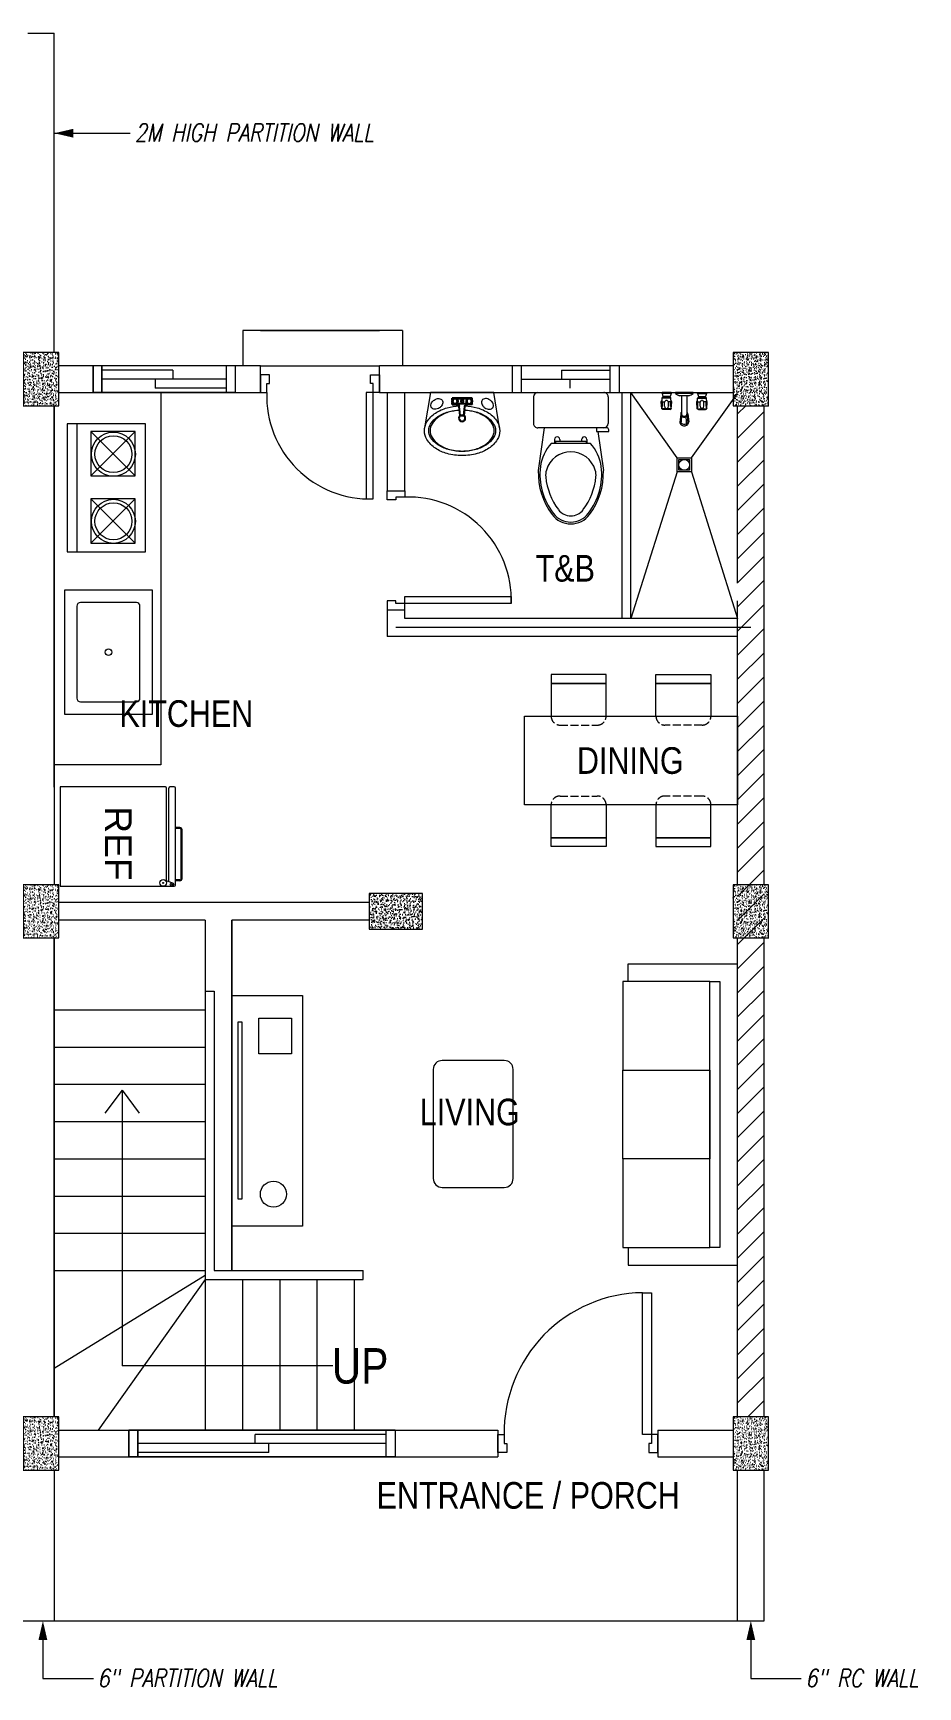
# Model space of a CAD drawing. Header units: millimetres. Extents: x 568137 to 731329, y -326076 to -191870.
# Drawn here: x 651020 to 656006, y -313339 to -304016 of the extents above; entities that cross this region are included whole.
import ezdxf
from ezdxf.enums import TextEntityAlignment as Align

# ---------------------------------------------------------------- set-up
doc = ezdxf.new("R2010")
doc.units = ezdxf.units.MM
doc.header["$LTSCALE"] = 300
doc.header["$MEASUREMENT"] = 0
doc.linetypes.add('HID', pattern=[0.2, 0.15, -0.05])
doc.layers.get('0').update_dxf_attribs({"color": 9})
doc.layers.add('dimensions', color=8, linetype='Continuous', lineweight=15)
doc.layers.add('P-FIXT-MISC', color=84, linetype='Continuous')
doc.styles.add('JO4', font='ARIALN.TTF')
doc.styles.get("Standard").update_dxf_attribs({"font": 'romans.shx'})

# ---------------------------------------------------------------- blocks, each defined once
blk = doc.blocks.new('AM-FC4PA')
at = {"layer": 'P-FIXT-MISC'}
for p, q in [((-22, -70), (-22, 70)), ((-9, 70), (-22, 70)), ((-18, 69), (-22, 70)), ((-11, 69), (-18, 69)), ((-18, 69), (-18, 63)), ((-18, -37), (-18, 37)), ((23, 70), (9, 70)), ((18, 69), (11, 69)), ((18, 69), (23, 70)), ((18, 69), (18, 63)), ((18, -37), (18, 37)), ((23, 70), (23, 39)), ((100, 13), (36, 20)), ((102, 14), (54, 18)), ((100, 13), (102, 14)), ((-18, -69), (-22, -70)), ((-9, -70), (-22, -70)), ((-18, -69), (-18, -63)), ((-11, -69), (-18, -69)), ((23, -70), (9, -70)), ((18, -69), (11, -69)), ((18, -69), (18, -63)), ((18, -69), (23, -70)), ((23, -70), (23, -39)), ((100, -13), (36, -20)), ((102, -14), (54, -18)), ((100, -13), (102, -14))]:
    blk.add_line(p, q, dxfattribs=at)
for centre, radius in [((0, 50), 22), ((0, 50), 17.3), ((0, 0), 9.5), ((0, -50), 22), ((0, -50), 17.3)]:
    blk.add_circle(centre, radius, dxfattribs=at)
for centre, radius, start, end in [((-29, 50), 11.5, 315.8561, 44.1439), ((0, 79), 11.5, 225.8561, 314.1439), ((0, 21), 11.5, 45.8561, 134.1439), ((29, 50), 11.5, 135.8561, 224.1439), ((38, 40), 20, 186.6527, 264.0223), ((43, 39), 20, 180, 254.9387), ((3, 0), 97.8, 352.2121, 7.7879), ((3, 0), 99, 351.872, 8.128), ((-29, -50), 11.5, 315.8561, 44.1439), ((0, -21), 11.5, 225.8561, 314.1439), ((0, -79), 11.5, 45.8561, 134.1439), ((29, -50), 11.5, 135.8561, 224.1439), ((38, -40), 20, 95.9777, 173.3473), ((43, -39), 20, 105.0613, 180)]:
    blk.add_arc(centre, radius, start, end, dxfattribs=at)
blk = doc.blocks.new('GROUND FLR')
at = {"linetype": 'Continuous'}
h = blk.add_hatch(dxfattribs=at)
h.set_pattern_fill('AR-CONC', color=256, scale=5, angle=180, style=0)
h.set_pattern_definition([(230, (597329.312, -179107.517), (-35.8630091, 3.1376067), [3.75, -41.25]), (175, (597329.312, -179107.517), (6.9375667, -37.6096067), [3, -33]), (280.4514445, (597326.324, -179107.256), (-28.9254423, -34.4719995), [3.1870096, -35.0571056]), (226.1842, (597329.312, -179117.517), (-53.3620665, 8.275964), [5.625, -61.875]), (276.635635, (597324.865, -179116.83), (-46.7330973, -48.70593), [4.780517, -52.585688]), (171.184164, (597329.31, -179117.517), (-46.733097, -48.70593), [4.5, -49.5]), (201, (597324.312, -179115.017), (-29.8453526, 20.1309445), [3.75, -41.25]), (146, (597324.312, -179115.017), (-12.1657666, -36.2575023), [3, -33]), (251.451445, (597321.825, -179113.34), (-42.0111188, -16.1265576), [3.1870095, -35.0571056]), (217.5, (597329.312, -179107.517), (-0.60799277, -16.6446927), [0, -32.6, 0, -33.5, 0, -33.125]), (187.5, (597329.312, -179107.517), (-13.15347687, -19.7205856), [0, -19.1, 0, -31.85, 0, -12.625]), (147.5, (597340.462, -179107.517), (-26.6911218, 1.1277436), [0, -12.5, 0, -39, 0, -51.75]), (137.5, (597345.462, -179107.517), (-29.1593085, -5.0052491), [0, -16.25, 0, -25.9, 0, -36.75])])
h.paths.add_polyline_path([(25343.3, 16539.5), (25543.3, 16539.5), (25543.3, 16239.5), (25343.3, 16239.5)])
h = blk.add_hatch(dxfattribs=at)
h.set_pattern_fill('AR-CONC', color=256, scale=5, style=0)
h.set_pattern_definition([(50, (-546442.77, 211886.458), (35.8630091, -3.1376067), [3.75, -41.25]), (355, (-546442.77, 211886.458), (-6.9375667, 37.6096067), [3, -33]), (100.4514445, (-546439.783, 211886.196), (28.9254423, 34.4719995), [3.1870096, -35.0571056]), (46.1842, (-546442.77, 211896.46), (53.3620665, -8.275964), [5.625, -61.875]), (96.635635, (-546438.325, 211895.77), (46.7330973, 48.70593), [4.780517, -52.585688]), (351.184164, (-546442.77, 211896.46), (46.7330973, 48.70593), [4.5, -49.5]), (21, (-546437.77, 211893.958), (29.8453526, -20.1309445), [3.75, -41.25]), (326, (-546437.77, 211893.958), (12.1657666, 36.2575023), [3, -33]), (71.451445, (-546435.284, 211892.28), (42.0111188, 16.1265576), [3.1870095, -35.0571056]), (37.5, (-546442.771, 211886.458), (0.60799277, 16.6446927), [0, -32.6, 0, -33.5, 0, -33.125]), (7.5, (-546442.771, 211886.458), (13.15347687, 19.7205856), [0, -19.1, 0, -31.85, 0, -12.625]), (327.5, (-546453.921, 211886.458), (26.6911218, -1.1277436), [0, -12.5, 0, -39, 0, -51.75]), (317.5, (-546458.921, 211886.458), (29.1593085, 5.0052491), [0, -16.25, 0, -25.9, 0, -36.75])])
h.paths.add_polyline_path([(29543.3, 16239.5), (29343.3, 16239.5), (29343.3, 16539.5), (29543.3, 16539.5)])
h = blk.add_hatch(dxfattribs=at)
h.set_pattern_fill('ANSI31', color=256, scale=769.23, style=0)
h.set_pattern_definition([(45, (-576443.03, 211947.21), (-67.990969, 67.990969), [])])
h.paths.add_polyline_path([(29518.3, 16239.5), (29368.3, 16239.5), (29368.3, 10539.5), (29518.3, 10539.5)])
h = blk.add_hatch(dxfattribs=at)
h.set_pattern_fill('AR-CONC', color=256, scale=5, angle=180, style=0)
h.set_pattern_definition([(230, (597329.312, -182107.517), (-35.8630091, 3.1376067), [3.75, -41.25]), (175, (597329.312, -182107.517), (6.9375667, -37.6096067), [3, -33]), (280.4514445, (597326.324, -182107.256), (-28.9254423, -34.4719995), [3.1870096, -35.0571056]), (226.1842, (597329.312, -182117.517), (-53.3620665, 8.275964), [5.625, -61.875]), (276.635635, (597324.865, -182116.83), (-46.7330973, -48.70593), [4.780517, -52.585688]), (171.184164, (597329.31, -182117.517), (-46.733097, -48.70593), [4.5, -49.5]), (201, (597324.312, -182115.017), (-29.8453526, 20.1309445), [3.75, -41.25]), (146, (597324.312, -182115.017), (-12.1657666, -36.2575023), [3, -33]), (251.451445, (597321.825, -182113.34), (-42.0111188, -16.1265576), [3.1870095, -35.0571056]), (217.5, (597329.312, -182107.517), (-0.60799277, -16.6446927), [0, -32.6, 0, -33.5, 0, -33.125]), (187.5, (597329.312, -182107.517), (-13.15347687, -19.7205856), [0, -19.1, 0, -31.85, 0, -12.625]), (147.5, (597340.462, -182107.517), (-26.6911218, 1.1277436), [0, -12.5, 0, -39, 0, -51.75]), (137.5, (597345.462, -182107.517), (-29.1593085, -5.0052491), [0, -16.25, 0, -25.9, 0, -36.75])])
h.paths.add_polyline_path([(25343.3, 13539.5), (25543.3, 13539.5), (25543.3, 13239.5), (25343.3, 13239.5)])
h = blk.add_hatch(dxfattribs=at)
h.set_pattern_fill('AR-CONC', color=256, scale=5, style=0)
h.set_pattern_definition([(50, (-546442.77, 208886.458), (35.8630091, -3.1376067), [3.75, -41.25]), (355, (-546442.77, 208886.458), (-6.9375667, 37.6096067), [3, -33]), (100.4514445, (-546439.783, 208886.196), (28.9254423, 34.4719995), [3.1870096, -35.0571056]), (46.1842, (-546442.77, 208896.46), (53.3620665, -8.275964), [5.625, -61.875]), (96.635635, (-546438.325, 208895.77), (46.7330973, 48.70593), [4.780517, -52.585688]), (351.184164, (-546442.77, 208896.46), (46.7330973, 48.70593), [4.5, -49.5]), (21, (-546437.77, 208893.958), (29.8453526, -20.1309445), [3.75, -41.25]), (326, (-546437.77, 208893.958), (12.1657666, 36.2575023), [3, -33]), (71.451445, (-546435.284, 208892.28), (42.0111188, 16.1265576), [3.1870095, -35.0571056]), (37.5, (-546442.771, 208886.458), (0.60799277, 16.6446927), [0, -32.6, 0, -33.5, 0, -33.125]), (7.5, (-546442.771, 208886.458), (13.15347687, 19.7205856), [0, -19.1, 0, -31.85, 0, -12.625]), (327.5, (-546453.921, 208886.458), (26.6911218, -1.1277436), [0, -12.5, 0, -39, 0, -51.75]), (317.5, (-546458.921, 208886.458), (29.1593085, 5.0052491), [0, -16.25, 0, -25.9, 0, -36.75])])
h.paths.add_polyline_path([(29543.3, 13239.5), (29343.3, 13239.5), (29343.3, 13539.5), (29543.3, 13539.5)])
h = blk.add_hatch(dxfattribs=at)
h.set_pattern_fill('AR-CONC', color=256, scale=5, angle=90, style=0)
h.set_pattern_definition([(140, (-172053.717, -554496.571), (3.1376067, 35.8630091), [3.75, -41.25]), (85, (-172053.717, -554496.57), (-37.6096067, -6.9375667), [3, -33]), (190.4514445, (-172053.456, -554493.583), (-34.4719995, 28.9254423), [3.1870096, -35.0571056]), (136.1842, (-172063.717, -554496.57), (8.275964, 53.3620665), [5.625, -61.875]), (186.635635, (-172063.027, -554492.125), (-48.70593, 46.7330973), [4.780517, -52.585688]), (81.184164, (-172063.717, -554496.57), (-48.70593, 46.733097), [4.5, -49.5]), (111, (-172061.217, -554491.571), (20.1309445, 29.8453526), [3.75, -41.25]), (56, (-172061.217, -554491.57), (-36.2575023, 12.1657666), [3, -33]), (161.451445, (-172059.54, -554489.084), (-16.1265576, 42.0111188), [3.1870095, -35.0571056]), (127.5, (-172053.717, -554496.571), (-16.6446927, 0.60799277), [0, -32.6, 0, -33.5, 0, -33.125]), (97.5, (-172053.717, -554496.571), (-19.7205856, 13.15347687), [0, -19.1, 0, -31.85, 0, -12.625]), (57.5, (-172053.717, -554507.721), (1.1277436, 26.6911218), [0, -12.5, 0, -39, 0, -51.75]), (47.5, (-172053.717, -554512.721), (-5.0052491, 29.1593085), [0, -16.25, 0, -25.9, 0, -36.75])])
h.paths.add_polyline_path([(27293.3, 13289.5), (27293.3, 13489.5), (27593.3, 13489.5), (27593.3, 13289.5)])
h = blk.add_hatch(dxfattribs=at)
h.set_pattern_fill('AR-CONC', color=256, scale=5, angle=180, style=0)
h.set_pattern_definition([(230, (597329.312, -185107.517), (-35.8630091, 3.1376067), [3.75, -41.25]), (175, (597329.312, -185107.517), (6.9375667, -37.6096067), [3, -33]), (280.4514445, (597326.324, -185107.256), (-28.9254423, -34.4719995), [3.1870096, -35.0571056]), (226.1842, (597329.312, -185117.517), (-53.3620665, 8.275964), [5.625, -61.875]), (276.635635, (597324.865, -185116.83), (-46.7330973, -48.70593), [4.780517, -52.585688]), (171.184164, (597329.31, -185117.517), (-46.733097, -48.70593), [4.5, -49.5]), (201, (597324.312, -185115.017), (-29.8453526, 20.1309445), [3.75, -41.25]), (146, (597324.312, -185115.017), (-12.1657666, -36.2575023), [3, -33]), (251.451445, (597321.825, -185113.34), (-42.0111188, -16.1265576), [3.1870095, -35.0571056]), (217.5, (597329.312, -185107.517), (-0.60799277, -16.6446927), [0, -32.6, 0, -33.5, 0, -33.125]), (187.5, (597329.312, -185107.517), (-13.15347687, -19.7205856), [0, -19.1, 0, -31.85, 0, -12.625]), (147.5, (597340.462, -185107.517), (-26.6911218, 1.1277436), [0, -12.5, 0, -39, 0, -51.75]), (137.5, (597345.462, -185107.517), (-29.1593085, -5.0052491), [0, -16.25, 0, -25.9, 0, -36.75])])
h.paths.add_polyline_path([(25343.3, 10539.5), (25543.3, 10539.5), (25543.3, 10239.5), (25343.3, 10239.5)])
h = blk.add_hatch(dxfattribs=at)
h.set_pattern_fill('AR-CONC', color=256, scale=5, style=0)
h.set_pattern_definition([(50, (-546442.77, 205886.458), (35.8630091, -3.1376067), [3.75, -41.25]), (355, (-546442.77, 205886.458), (-6.9375667, 37.6096067), [3, -33]), (100.4514445, (-546439.783, 205886.196), (28.9254423, 34.4719995), [3.1870096, -35.0571056]), (46.1842, (-546442.77, 205896.46), (53.3620665, -8.275964), [5.625, -61.875]), (96.635635, (-546438.325, 205895.77), (46.7330973, 48.70593), [4.780517, -52.585688]), (351.184164, (-546442.77, 205896.46), (46.7330973, 48.70593), [4.5, -49.5]), (21, (-546437.77, 205893.958), (29.8453526, -20.1309445), [3.75, -41.25]), (326, (-546437.77, 205893.958), (12.1657666, 36.2575023), [3, -33]), (71.451445, (-546435.284, 205892.28), (42.0111188, 16.1265576), [3.1870095, -35.0571056]), (37.5, (-546442.771, 205886.458), (0.60799277, 16.6446927), [0, -32.6, 0, -33.5, 0, -33.125]), (7.5, (-546442.771, 205886.458), (13.15347687, 19.7205856), [0, -19.1, 0, -31.85, 0, -12.625]), (327.5, (-546453.921, 205886.458), (26.6911218, -1.1277436), [0, -12.5, 0, -39, 0, -51.75]), (317.5, (-546458.921, 205886.458), (29.1593085, 5.0052491), [0, -16.25, 0, -25.9, 0, -36.75])])
h.paths.add_polyline_path([(29543.3, 10239.5), (29343.3, 10239.5), (29343.3, 10539.5), (29543.3, 10539.5)])
for p, q in [((25368.3, 18340.3), (25518.3, 18340.3)), ((25518.3, 16539.5), (25518.3, 18340.3)), ((25518.3, 17775.8), (25945.2, 17775.8)), ((27480.4, 16664.5), (26580.4, 16664.5)), ((26580.4, 16664.5), (26580.4, 16464.5)), ((26680.4, 16664.5), (27350.4, 16664.5)), ((27480.4, 16664.5), (27480.4, 16464.5)), ((26680.4, 16464.5), (25543.3, 16464.5)), ((26537, 16464.5), (25736.7, 16464.5)), ((25736.7, 16464.5), (25736.7, 16314.5)), ((25736.7, 16314.5), (25736.7, 16464.5)), ((25786.7, 16464.5), (25786.7, 16314.5)), ((25786.7, 16314.5), (25786.7, 16464.5)), ((26186.7, 16439.5), (26186.7, 16389.5)), ((26487, 16464.5), (26487, 16314.5)), ((26537, 16464.5), (26537, 16314.5)), ((26680.4, 16314.5), (26680.4, 16464.5)), ((26680.4, 16464.5), (27350.4, 16464.5)), ((29343.3, 16464.5), (27350.4, 16464.5)), ((27350.4, 16314.5), (27350.4, 16464.5)), ((28099.8, 16313.6), (28099.7, 16463.6)), ((28150.8, 16314.3), (28150.8, 16464.3)), ((28375.8, 16439.5), (28650.8, 16439.6)), ((28375.8, 16439.5), (28375.8, 16389.5)), ((28650.8, 16314.6), (28650.8, 16464.6)), ((28700.8, 16464.5), (28700.8, 16314.5)), ((26087, 16389.5), (26087, 16339.5)), ((28150.8, 16389.3), (28650.8, 16389.6)), ((28426.1, 16339.5), (28426.1, 16389.5)), ((25518.3, 14089.5), (25518.3, 16239.5)), ((25543.3, 16314.5), (26715.4, 16314.5)), ((26537, 16314.5), (25736.7, 16314.5)), ((26118.3, 16314.5), (26118.3, 14214.5)), ((27350.4, 16314.5), (29343.3, 16314.5)), ((27393.3, 16313.5), (27393.3, 15759.5)), ((27493.3, 15759.5), (27493.3, 16314.5)), ((27872.3, 16282.9), (27760.3, 16282.9)), ((27760.3, 16272.2), (27760.3, 16282.9)), ((27761.1, 16279.3), (27760.3, 16282.9)), ((27760.3, 16246.9), (27760.3, 16257.5)), ((27761.1, 16250.5), (27760.3, 16246.9)), ((27760.3, 16246.9), (27785, 16246.9)), ((27761.1, 16273.7), (27761.1, 16279.3)), ((27761.1, 16279.3), (27766.2, 16279.3)), ((27761.1, 16250.5), (27761.1, 16256)), ((27761.1, 16250.5), (27766.2, 16250.5)), ((27846.2, 16279.3), (27786.5, 16279.3)), ((27846.2, 16279.3), (27786.5, 16279.3)), ((27846.2, 16250.5), (27786.5, 16250.5)), ((27846.2, 16250.5), (27786.5, 16250.5)), ((27805.7, 16184.8), (27800.4, 16236.1)), ((27805.7, 16184.8), (27800.4, 16236.1)), ((27826.9, 16184.8), (27832.3, 16236.1)), ((27826.9, 16184.8), (27832.3, 16236.1)), ((27872.3, 16246.9), (27847.7, 16246.9)), ((27872.3, 16246.9), (27847.7, 16246.9)), ((27871.5, 16279.3), (27866.5, 16279.3)), ((27871.5, 16279.3), (27866.5, 16279.3)), ((27871.5, 16250.5), (27866.5, 16250.5)), ((27871.5, 16250.5), (27866.5, 16250.5)), ((27871.5, 16279.3), (27872.3, 16282.9)), ((27871.5, 16279.3), (27872.3, 16282.9)), ((27871.5, 16273.7), (27871.5, 16279.3)), ((27871.5, 16273.7), (27871.5, 16279.3)), ((27871.5, 16250.5), (27871.5, 16256)), ((27871.5, 16250.5), (27871.5, 16256)), ((27871.5, 16250.5), (27872.3, 16246.9)), ((27871.5, 16250.5), (27872.3, 16246.9)), ((27872.3, 16272.2), (27872.3, 16282.9)), ((27872.3, 16272.2), (27872.3, 16282.9)), ((27872.3, 16246.9), (27872.3, 16257.5)), ((27872.3, 16246.9), (27872.3, 16257.5)), ((28218.4, 16289.4), (28218.5, 16139.3)), ((28639, 16289.6), (28639.1, 16139.5)), ((28717.9, 15039.5), (28717.9, 16314.5)), ((29028.1, 15946.3), (28767.9, 16314.5)), ((28767.9, 15039.5), (28767.9, 16314.5)), ((28938.4, 16260.8), (28942.3, 16268.1)), ((28941, 16221.7), (28938.4, 16260.8)), ((28942.8, 16307.9), (28942.8, 16314.5)), ((28993.4, 16314.5), (28942.8, 16314.5)), ((28942.8, 16307.9), (28947.8, 16292)), ((28993.4, 16307.9), (28942.8, 16307.9)), ((28943.1, 16281.7), (28944.4, 16285.8)), ((28943.1, 16271.3), (28943.1, 16281.7)), ((28993, 16281.7), (28943.1, 16281.7)), ((28991.7, 16285.8), (28944.4, 16285.8)), ((28944.5, 16260.8), (28957.6, 16260.8)), ((28944.8, 16237.4), (28944.8, 16259)), ((28988.3, 16292), (28947.8, 16292)), ((28950.6, 16292), (28951.2, 16285.8)), ((28957.3, 16237.2), (28957.3, 16258.8)), ((28991.6, 16260.8), (28978.6, 16260.8)), ((28978.9, 16237.2), (28978.9, 16258.8)), ((28985.5, 16292), (28984.9, 16285.8)), ((28993.4, 16307.9), (28988.3, 16292)), ((28991.4, 16237.4), (28991.4, 16259)), ((28993, 16281.7), (28991.7, 16285.8)), ((28993, 16271.3), (28993, 16281.7)), ((28993.4, 16307.9), (28993.4, 16314.5)), ((28997.8, 16260.8), (28993.8, 16268.1)), ((28995.1, 16221.7), (28997.8, 16260.8)), ((29018.5, 16314.5), (29018.5, 16309.5)), ((29117.7, 16314.5), (29018.5, 16314.5)), ((29117.7, 16309.5), (29018.5, 16309.5)), ((29041.7, 16296.4), (29094.4, 16296.4)), ((29093.1, 16296.3), (29043.1, 16296.3)), ((29053.1, 16296.4), (29053.1, 16192.5)), ((29083.1, 16296.4), (29083.1, 16192.5)), ((29108.1, 15946.3), (29368.3, 16309.2)), ((29117.7, 16309.5), (29117.7, 16314.5)), ((29138.4, 16260.8), (29142.3, 16268.1)), ((29141, 16221.7), (29138.4, 16260.8)), ((29142.8, 16307.9), (29142.8, 16314.5)), ((29142.8, 16314.5), (29193.4, 16314.5)), ((29142.8, 16307.9), (29147.8, 16292)), ((29142.8, 16307.9), (29193.4, 16307.9)), ((29143.1, 16281.7), (29144.4, 16285.8)), ((29143.1, 16271.3), (29143.1, 16281.7)), ((29143.1, 16281.7), (29193, 16281.7)), ((29144.4, 16285.8), (29191.7, 16285.8)), ((29144.5, 16260.8), (29157.6, 16260.8)), ((29144.8, 16237.4), (29144.8, 16259)), ((29147.8, 16292), (29188.3, 16292)), ((29150.6, 16292), (29151.2, 16285.8)), ((29157.3, 16237.2), (29157.3, 16258.8)), ((29191.6, 16260.8), (29178.6, 16260.8)), ((29178.9, 16237.2), (29178.9, 16258.8)), ((29185.5, 16292), (29184.9, 16285.8)), ((29193.4, 16307.9), (29188.3, 16292)), ((29191.4, 16237.4), (29191.4, 16259)), ((29193, 16281.7), (29191.7, 16285.8)), ((29193, 16271.3), (29193, 16281.7)), ((29193.4, 16307.9), (29193.4, 16314.5)), ((29197.8, 16260.8), (29193.8, 16268.1)), ((29195.1, 16221.7), (29197.8, 16260.8)), ((29368.3, 15239.5), (29368.3, 16239.5)), ((29518.3, 13539.5), (29518.3, 16239.5)), ((25645.7, 16136.7), (25645.7, 15416.7)), ((27805.1, 16183.7), (27801.9, 16221.7)), ((27805.1, 16183.7), (27801.9, 16221.7)), ((27805.7, 16184.8), (27805.1, 16183.7)), ((27805.7, 16184.8), (27805.1, 16183.7)), ((27826.9, 16184.8), (27827.5, 16183.7)), ((27826.9, 16184.8), (27827.5, 16183.7)), ((27827.5, 16183.7), (27830.8, 16221.7)), ((27827.5, 16183.7), (27830.8, 16221.7)), ((28947.4, 16218.3), (28941, 16221.7)), ((28995.1, 16221.7), (28941, 16221.7)), ((28988.7, 16218.3), (28947.4, 16218.3)), ((28988.7, 16218.3), (28995.1, 16221.7)), ((29048.1, 16192.5), (29043, 16146)), ((29049.9, 16132.9), (29055.3, 16179.3)), ((29081.8, 16129.6), (29078.1, 16177.7)), ((29090.9, 16139.1), (29085.6, 16184.2)), ((29088.1, 16192.5), (29093.1, 16148.1)), ((29147.4, 16218.3), (29141, 16221.7)), ((29141, 16221.7), (29195.1, 16221.7)), ((29147.4, 16218.3), (29188.7, 16218.3)), ((29188.7, 16218.3), (29195.1, 16221.7)), ((25973.6, 16094.2), (25723.6, 15844.2)), ((25723.6, 16094.2), (25973.6, 15844.2)), ((28614, 16114.5), (28243.4, 16114.5)), ((28278.7, 16114.5), (28245.6, 15873.8)), ((28337.7, 16049.1), (28337.7, 16027.1)), ((28516.1, 16037.2), (28341.6, 16037.1)), ((28341.6, 16037.1), (28341.6, 16027.1)), ((28367.7, 16049.1), (28367.7, 16037.1)), ((28489.9, 16049.2), (28489.9, 16037.2)), ((28516.1, 16037.2), (28516.1, 16027.2)), ((28520, 16049.2), (28520, 16027.2)), ((28632.9, 16114.5), (28573.3, 16114.5)), ((28573.3, 16114.5), (28573.3, 16094.4)), ((28573.3, 16094.4), (28642.9, 16094.5)), ((28581.7, 16094.4), (28612.2, 15874)), ((28642.9, 16094.5), (28642.9, 16104.5)), ((28539, 16027.2), (28318.7, 16027.1)), ((29028.1, 15946.3), (29108.1, 15946.3)), ((29028.1, 15866.3), (29028.1, 15946.3)), ((29108.1, 15946.3), (29108.1, 15866.3)), ((29028.1, 15866.3), (28767.9, 15039.5)), ((29108.1, 15866.3), (29028.1, 15866.3)), ((29037.7, 15936.7), (29098.5, 15936.7)), ((29037.7, 15875.9), (29037.7, 15936.7)), ((29098.5, 15875.9), (29037.7, 15875.9)), ((29098.5, 15936.7), (29098.5, 15875.9)), ((29108.1, 15866.3), (29368.3, 15039.5)), ((25723.6, 15715.5), (25973.6, 15465.5)), ((25973.6, 15715.5), (25723.6, 15465.5)), ((27393.3, 15139.5), (27393.3, 14939.5)), ((27493.3, 15039.5), (27493.3, 15164.5)), ((29368.3, 13539.5), (29368.3, 15139.5)), ((29368.3, 15039.5), (27493.3, 15039.5)), ((29368.3, 14939.5), (27393.3, 14939.5)), ((29443.3, 14989.5), (27443.3, 14989.5)), ((28627.9, 14674.4), (28317.9, 14674.4)), ((28317.9, 14674.4), (28317.9, 14489.4)), ((28627.9, 14489.4), (28627.9, 14674.4)), ((28908.6, 14674.4), (29218.6, 14674.4)), ((28908.6, 14489.4), (28908.6, 14674.4)), ((29218.6, 14674.4), (29218.6, 14489.4)), ((26118.3, 14214.5), (25518.3, 14214.5)), ((25550.5, 14090), (25550.5, 13531)), ((26144.5, 14090.5), (25551, 14090.5)), ((26150.5, 13562.7), (26150.5, 14084.5)), ((26163, 13558.1), (26163, 14084.5)), ((26194.5, 14090.5), (26169, 14090.5)), ((26200.5, 13536.5), (26200.5, 14084.5)), ((28317.9, 13804.5), (28317.9, 13989.5)), ((28627.9, 13989.5), (28627.9, 13804.5)), ((28908.6, 13989.5), (28908.6, 13804.5)), ((29218.6, 13804.5), (29218.6, 13989.5)), ((26226.5, 13861.5), (26200.5, 13861.5)), ((26226.5, 13855.5), (26200.5, 13855.5)), ((26232.5, 13573.5), (26232.5, 13849.5)), ((26238.5, 13573.5), (26238.5, 13849.5)), ((28627.9, 13804.5), (28317.9, 13804.5)), ((28908.6, 13804.5), (29218.6, 13804.5)), ((25551, 13530.5), (26131.5, 13530.5)), ((26131.5, 13530.5), (26181.8, 13530.5)), ((26138.1, 13567.3), (26185.1, 13550)), ((26169, 13530.5), (26194.5, 13530.5)), ((26226.5, 13567.5), (26200.5, 13567.5)), ((26226.5, 13561.5), (26200.5, 13561.5)), ((27293.3, 13439.5), (25543.3, 13439.5)), ((26368.3, 13339.5), (25543.3, 13339.5)), ((26368.3, 13339.5), (26368.3, 11364.5)), ((26518.3, 11364.5), (26518.3, 13339.5)), ((26518.3, 13339.5), (26518.3, 11364.5)), ((27293.3, 13339.5), (26518.3, 13339.5)), ((25518.3, 10539.5), (25518.3, 13239.5)), ((29368.3, 10539.5), (29368.3, 13239.5)), ((29518.3, 10539.5), (29518.3, 13239.5)), ((28752.4, 13094.1), (29368.3, 13094.1)), ((28752.4, 12994.1), (28752.4, 13094.1)), ((26368.3, 12939.5), (26368.3, 11364.5)), ((26368.3, 12939.5), (26418.3, 12939.5)), ((26418.3, 12939.5), (26418.3, 11364.5)), ((25518.3, 12834.5), (26368.3, 12834.5)), ((25518.3, 12624.5), (26368.3, 12624.5)), ((25518.3, 12414.5), (26368.3, 12414.5)), ((25899.9, 12382), (25802.6, 12251.7)), ((25899.9, 12382), (25899.9, 10827)), ((25899.9, 12382), (25997.2, 12251.7)), ((25518.3, 12204.5), (26368.3, 12204.5)), ((25518.3, 11994.5), (26368.3, 11994.5)), ((25518.3, 11784.5), (26368.3, 11784.5)), ((25518.3, 11574.5), (26368.3, 11574.5)), ((28752.4, 11494), (28752.4, 11394)), ((28752.4, 11394), (29368.3, 11394)), ((25518.3, 11364.5), (26368.3, 11364.5)), ((26368.3, 11336.6), (25518.3, 10812.4)), ((26368.3, 11314.5), (25765.9, 10464.5)), ((26368.3, 11314.5), (25765.9, 10464.5)), ((26368.3, 11364.5), (26368.3, 10464.5)), ((26368.3, 11314.5), (27258.3, 11314.5)), ((26418.3, 11364.5), (27258.3, 11364.5)), ((26578.3, 11314.5), (26578.3, 10464.5)), ((26788.3, 11314.5), (26788.3, 10464.5)), ((26998.3, 11314.5), (26998.3, 10464.5)), ((27208.3, 11314.5), (27208.3, 10464.5)), ((27258.3, 11314.5), (27258.3, 11364.5)), ((27088.3, 10827), (25899.9, 10827)), ((25543.3, 10464.5), (28018.3, 10464.5)), ((27438.4, 10464.5), (25938.4, 10464.5)), ((25938.4, 10314.5), (25938.4, 10464.5)), ((25938.4, 10464.5), (25938.4, 10314.5)), ((25988.4, 10314.5), (25988.4, 10464.5)), ((25988.4, 10464.5), (25988.4, 10314.5)), ((27388.4, 10314.5), (27388.4, 10464.5)), ((27438.4, 10464.5), (27438.4, 10314.5)), ((28018.3, 10464.5), (28018.3, 10314.5)), ((28918.3, 10464.5), (29343.3, 10464.5)), ((28918.3, 10464.5), (28918.3, 10314.5)), ((28918.3, 10464.5), (28918.3, 10314.5)), ((26650.3, 10389.5), (26650.3, 10439.5)), ((26726.5, 10339.5), (26726.5, 10389.5)), ((25543.3, 10314.5), (28018.3, 10314.5)), ((27438.4, 10314.5), (25938.4, 10314.5)), ((28918.3, 10314.5), (29343.3, 10314.5)), ((25518.3, 10239.5), (25518.3, 9389.5)), ((25518.3, 10239.5), (25518.3, 9389.5)), ((29368.3, 9389.5), (29368.3, 10239.5)), ((29518.3, 9389.5), (29518.3, 10239.5)), ((21443.3, 9389.5), (29368.3, 9389.5)), ((29368.3, 9389.5), (29518.3, 9389.5)), ((25454, 9282.4), (25454, 9064.4)), ((29443.3, 9282.4), (29443.3, 9064.4)), ((25454, 9064.4), (25738.4, 9064.4)), ((29443.3, 9064.4), (29727.6, 9064.4))]:
    blk.add_line(p, q, dxfattribs=at)
for p, q in [((26186.7, 16439.5), (25786.7, 16439.5)), ((26186.7, 16389.5), (25786.7, 16389.5)), ((26487, 16389.5), (26087, 16389.5)), ((26487, 16339.5), (26087, 16339.5)), ((26726.5, 10389.5), (25988.4, 10389.5)), ((27388.4, 10439.5), (26650.3, 10439.5)), ((27388.4, 10389.5), (26650.3, 10389.5)), ((26726.5, 10339.5), (25988.4, 10339.5))]:
    blk.add_line(p, q)
at = {"linetype": 'HID'}
for p, q in [((28367.9, 14439.4), (28577.9, 14439.4)), ((29168.6, 14439.4), (28958.6, 14439.4)), ((28367.9, 14039.5), (28577.9, 14039.5)), ((29168.6, 14039.5), (28958.6, 14039.5))]:
    blk.add_line(p, q, dxfattribs=at)
at = {"linetype": 'Continuous'}
for points in [[(25543.3, 16539.5), (25343.3, 16539.5), (25343.3, 16239.5), (25543.3, 16239.5)], [(29343.3, 16239.5), (29543.3, 16239.5), (29543.3, 16539.5), (29343.3, 16539.5)], [(26715.4, 16314.5), (26715.4, 16364.5), (26730.4, 16364.5), (26730.4, 16414.5), (26680.4, 16414.5), (26680.4, 16314.5)], [(26715.4, 16314.5), (26715.4, 16364.5), (26730.4, 16364.5), (26730.4, 16414.5), (26680.4, 16414.5), (26680.4, 16314.5)], [(27315.4, 16314.5), (27315.4, 16364.5), (27300.4, 16364.5), (27300.4, 16414.5), (27350.4, 16414.5), (27350.4, 16314.5)], [(27315.4, 16314.5), (27315.4, 16364.5), (27300.4, 16364.5), (27300.4, 16414.5), (27350.4, 16414.5), (27350.4, 16314.5)], [(27315.4, 16314.5), (27275.4, 16314.5), (27275.4, 15714.5), (27315.4, 15714.5)], [(27315.4, 16314.5), (27275.4, 16314.5), (27275.4, 15714.5), (27315.4, 15714.5)], [(25590.6, 15416.7), (26032.7, 15416.7), (26032.7, 16136.7), (25590.6, 16136.7)], [(25723.6, 15844.2), (25973.6, 15844.2), (25973.6, 16094.2), (25723.6, 16094.2)], [(27493.3, 15724.5), (27443.3, 15724.5), (27443.3, 15709.5), (27393.3, 15709.5), (27393.3, 15759.5), (27493.3, 15759.5)], [(27493.3, 15724.5), (27443.3, 15724.5), (27443.3, 15709.5), (27393.3, 15709.5), (27393.3, 15759.5), (27493.3, 15759.5)], [(25723.6, 15465.5), (25973.6, 15465.5), (25973.6, 15715.5), (25723.6, 15715.5)], [(26071.1, 14500.9), (26071.1, 15200.5), (25575.9, 15200.5), (25575.9, 14500.9)], [(27493.3, 15124.5), (27443.3, 15124.5), (27443.3, 15139.5), (27393.3, 15139.5), (27393.3, 15089.5), (27493.3, 15089.5)], [(27493.3, 15124.5), (27443.3, 15124.5), (27443.3, 15139.5), (27393.3, 15139.5), (27393.3, 15089.5), (27493.3, 15089.5)], [(27493.3, 15124.5), (27493.3, 15164.5), (28093.3, 15164.5), (28093.3, 15124.5)], [(27493.3, 15124.5), (27493.3, 15164.5), (28093.3, 15164.5), (28093.3, 15124.5)], [(28627.9, 14724.4), (28317.9, 14724.4), (28317.9, 14674.4), (28627.9, 14674.4)], [(28908.6, 14724.4), (29218.6, 14724.4), (29218.6, 14674.4), (28908.6, 14674.4)], [(28627.9, 13754.5), (28317.9, 13754.5), (28317.9, 13804.5), (28627.9, 13804.5)], [(28908.6, 13754.5), (29218.6, 13754.5), (29218.6, 13804.5), (28908.6, 13804.5)], [(25543.3, 13539.5), (25343.3, 13539.5), (25343.3, 13239.5), (25543.3, 13239.5)], [(29343.3, 13239.5), (29543.3, 13239.5), (29543.3, 13539.5), (29343.3, 13539.5)], [(27293.3, 13489.5), (27293.3, 13289.5), (27593.3, 13289.5), (27593.3, 13489.5)], [(29212.7, 12994.1), (28721.8, 12994.1), (28721.8, 12494.1), (29212.7, 12494.1)], [(29212.7, 12994.1), (29268.3, 12994.1), (29268.3, 11494), (29212.7, 11494)], [(26916.9, 11614.6), (26518.3, 11614.6), (26518.3, 12914.4), (26916.9, 12914.4)], [(26855.4, 12586.6), (26671.6, 12586.6), (26671.6, 12786.3), (26855.4, 12786.3)], [(26575.1, 11767.1), (26554.3, 11767.1), (26554.3, 12767.1), (26575.1, 12767.1)], [(29212.7, 11994.1), (28721.8, 11994.1), (28721.8, 12494.1), (29212.7, 12494.1)], [(29212.7, 11994.1), (28721.8, 11994.1), (28721.8, 11494), (29212.7, 11494)], [(28883.3, 11239.5), (28883.3, 10439.5), (28833.3, 10439.5), (28833.3, 11239.5)], [(25543.3, 10539.5), (25343.3, 10539.5), (25343.3, 10239.5), (25543.3, 10239.5)], [(29343.3, 10239.5), (29543.3, 10239.5), (29543.3, 10539.5), (29343.3, 10539.5)], [(28053.3, 10439.5), (28053.3, 10389.5), (28068.3, 10389.5), (28068.3, 10339.5), (28018.3, 10339.5), (28018.3, 10439.5)], [(28053.3, 10439.5), (28053.3, 10389.5), (28068.3, 10389.5), (28068.3, 10339.5), (28018.3, 10339.5), (28018.3, 10439.5)], [(28883.3, 10439.5), (28883.3, 10389.5), (28868.3, 10389.5), (28868.3, 10339.5), (28918.3, 10339.5), (28918.3, 10439.5)], [(28883.3, 10439.5), (28883.3, 10389.5), (28868.3, 10389.5), (28868.3, 10339.5), (28918.3, 10339.5), (28918.3, 10439.5)]]:
    blk.add_lwpolyline(points, close=True, dxfattribs=at)
for points in [[(25518.3, 16239.5), (25518.3, 13539.5)], [(25518.3, 16239.5), (25518.3, 13539.5)], [(28027.5, 16114.4), (27994.3, 16314.5), (27638.3, 16314.5), (27605.2, 16114.4)], [(29368.3, 13989.5), (28168.2, 13989.5), (28168.2, 14489.4), (29368.3, 14489.4), (29368.3, 13989.5)], [(25518.3, 13239.5), (25518.3, 10539.5)], [(25518.3, 13239.5), (25518.3, 10539.5)]]:
    blk.add_lwpolyline(points, dxfattribs=at)
for points in [[(27833.8, 16238.8, -0.053262), (27900.9, 16227.9, -0.079373), (27966.5, 16198.1, -0.107143), (28014.3, 16149.2, -0.140864), (28028.7, 16098.9, -0.140864), (28014.3, 16048.5, -0.107143), (27966.5, 15999.6, -0.079373), (27900.9, 15969.8, -0.066913), (27816.3, 15958.5, -0.066913), (27731.8, 15969.8, -0.079373), (27666.2, 15999.6, -0.107143), (27618.4, 16048.5, -0.140864), (27603.9, 16098.9, -0.140864), (27618.4, 16149.2, -0.107143), (27666.2, 16198.1, -0.079373), (27731.8, 16227.9, -0.053262), (27798.9, 16238.8, -0.066913)], [(27830.2, 16214.9, -0.055146), (27894.6, 16204.8, -0.079373), (27953.3, 16178.1, -0.107143), (27993.9, 16136.5, -0.140864), (28004.7, 16098.9, -0.140864), (27993.9, 16061.2, -0.107143), (27953.3, 16019.6, -0.079373), (27894.6, 15993, -0.066913), (27816.3, 15982.5, -0.066913), (27738.1, 15993, -0.079373), (27679.4, 16019.6, -0.107143), (27638.8, 16061.2, -0.140864), (27627.9, 16098.9, -0.140864), (27638.8, 16136.5, -0.107143), (27679.4, 16178.1, -0.079373), (27738.1, 16204.8, -0.055146), (27802.5, 16214.9, -0.066913)], [(27802.5, 16214.5, 0.048398), (27746.1, 16204.8, 0.079373), (27687.4, 16178.1, 0.107143), (27646.8, 16136.5, 0.140864), (27635.9, 16098.9, 0.140864), (27646.8, 16061.2, 0.107143), (27687.4, 16019.6, 0.079373), (27746.1, 15993, 0.060133), (27816.3, 15982.6, 0.060133), (27886.6, 15993, 0.079373), (27945.3, 16019.6, 0.107143), (27985.9, 16061.2, 0.140864), (27996.7, 16098.9, 0.140864), (27985.9, 16136.5, 0.107143), (27945.3, 16178.1, 0.079373), (27886.6, 16204.8, 0.048398), (27830.2, 16214.5, 0.060133)]]:
    blk.add_lwpolyline(points, format="xyb", dxfattribs=at)
for points in [[(27704, 16270.9, -0.127529), (27707.3, 16262, -0.106162), (27706, 16250, -0.085457), (27699.9, 16238.6, -0.074979), (27688.9, 16228.2, -0.074979), (27675.4, 16221.5, -0.085457), (27662.6, 16219.7, -0.106162), (27650.9, 16222.5, -0.127529), (27643.7, 16228.7, -0.127529), (27640.3, 16237.6, -0.106162), (27641.6, 16249.6, -0.085457), (27647.7, 16261, -0.074979), (27658.7, 16271.4, -0.074979), (27672.2, 16278.2, -0.085457), (27685, 16280, -0.106162), (27696.7, 16277.1, -0.127529)], [(27928.7, 16270.9, 0.127529), (27925.4, 16262, 0.106162), (27926.7, 16250, 0.085457), (27932.8, 16238.6, 0.074979), (27943.7, 16228.2, 0.074979), (27957.3, 16221.5, 0.085457), (27970.1, 16219.7, 0.106162), (27981.8, 16222.5, 0.127529), (27989, 16228.7, 0.127529), (27992.4, 16237.6, 0.106162), (27991.1, 16249.6, 0.085457), (27985, 16261, 0.074979), (27974, 16271.4, 0.074979), (27960.5, 16278.2, 0.085457), (27947.7, 16280, 0.106162), (27936, 16277.1, 0.127529)], [(27928.7, 16270.9, 0.127529), (27925.4, 16262, 0.106162), (27926.7, 16250, 0.085457), (27932.8, 16238.6, 0.074979), (27943.7, 16228.2, 0.074979), (27957.3, 16221.5, 0.085457), (27970.1, 16219.7, 0.106162), (27981.8, 16222.5, 0.127529), (27989, 16228.7, 0.127529), (27992.4, 16237.6, 0.106162), (27991.1, 16249.6, 0.085457), (27985, 16261, 0.074979), (27974, 16271.4, 0.074979), (27960.5, 16278.2, 0.085457), (27947.7, 16280, 0.106162), (27936, 16277.1, 0.127529)], [(26001.1, 14590.9), (26001.1, 15110.5, 0.414214), (25981.1, 15130.5), (25665.9, 15130.5, 0.414214), (25645.9, 15110.5), (25645.9, 14590.9, 0.414214), (25665.9, 14570.9), (25981.1, 14570.9, 0.414214)], [(28054, 12548.5), (27704, 12548.5, 0.414214), (27654, 12498.5), (27654, 11883.3, 0.414214), (27704, 11833.3), (28054, 11833.3, 0.414214), (28104, 11883.3), (28104, 12498.5, 0.414214)]]:
    blk.add_lwpolyline(points, format="xyb", close=True, dxfattribs=at)
for centre, radius in [((27776.3, 16264.9), 17.6), ((27776.3, 16264.9), 13.8), ((27816.3, 16264.9), 7.6), ((27816.3, 16264.9), 7.6), ((27856.3, 16264.9), 17.6), ((27856.3, 16264.9), 17.6), ((27856.3, 16264.9), 13.8), ((27856.3, 16264.9), 13.8), ((25851.1, 15966.6), 124.1), ((25851.1, 15966.6), 104.1), ((29068.1, 15906.3), 30.4), ((25851.1, 15588), 124.1), ((25851.1, 15588), 104.1), ((25823.5, 14850.7), 19), ((26131.5, 13549.5), 19), ((26131.5, 13549.5), 3), ((26181.8, 13540.5), 10), ((26181.8, 13540.5), 3), ((26752.9, 11795), 73.6)]:
    blk.add_circle(centre, radius, dxfattribs=at)
for centre, radius, start, end in [((27295.4, 16294.5), 580.3, 178.02507, 271.97493), ((27295.4, 16294.5), 580.3, 178.02507, 271.97493), ((27753.4, 16264.9), 9.19, 315.8561, 44.1439), ((27776.3, 16287.9), 9.19, 225.8561, 314.1439), ((27776.3, 16241.9), 9.19, 45.8561, 134.1439), ((27785, 16230.9), 16, 15.06132, 90), ((27785, 16230.9), 16, 15.06132, 90), ((27784.5, 16234.5), 16, 5.97774, 83.34733), ((27784.5, 16234.5), 16, 5.97774, 83.34733), ((27799.3, 16264.9), 9.19, 135.8561, 224.1439), ((27799.3, 16264.9), 9.19, 135.8561, 224.1439), ((27847.7, 16230.9), 16, 90, 164.93868), ((27847.7, 16230.9), 16, 90, 164.93868), ((27848.2, 16234.5), 16, 96.65267, 174.02226), ((27848.2, 16234.5), 16, 96.65267, 174.02226), ((27833.4, 16264.9), 9.19, 315.8561, 44.1439), ((27833.4, 16264.9), 9.19, 315.8561, 44.1439), ((27856.3, 16287.9), 9.19, 225.8561, 314.1439), ((27856.3, 16287.9), 9.19, 225.8561, 314.1439), ((27856.3, 16241.9), 9.19, 45.8561, 134.1439), ((27856.3, 16241.9), 9.19, 45.8561, 134.1439), ((27879.3, 16264.9), 9.19, 135.8561, 224.1439), ((27879.3, 16264.9), 9.19, 135.8561, 224.1439), ((28243.5, 16289.4), 25, 90.02466, 180.02466), ((28614.3, 16289.7), 24.8, 359.76556, 90.65037), ((28924.7, 16234.9), 20.2, 323.918, 7.02228), ((28917.7, 16248.2), 29.7, 29.83631, 37.41227), ((28936.3, 16271.3), 6.75, 331.69924, 0), ((28938, 16259), 6.75, 0, 35.96108), ((28964, 16258.8), 6.75, 144.03892, 180), ((28975.8, 16238.6), 18.6, 184.21659, 229.18221), ((28976.6, 16249.7), 22.4, 123.35438, 144.03892), ((28968.1, 16229.6), 6.75, 229.18221, 310.81779), ((28968.1, 16262.7), 6.75, 56.64562, 123.35438), ((28959.5, 16249.7), 22.4, 35.96108, 56.64562), ((28960.3, 16238.6), 18.6, 310.81779, 355.78341), ((28972.1, 16258.8), 6.75, 0, 35.96108), ((29011.4, 16234.9), 20.2, 172.97772, 216.082), ((28998.1, 16259), 6.75, 144.03892, 180), ((29018.4, 16248.2), 29.7, 142.58773, 150.16369), ((28999.8, 16271.3), 6.75, 180, 208.30076), ((29054.5, 16346.2), 51.5, 225.56308, 255.60074), ((29081.6, 16346.2), 51.5, 284.39926, 314.43692), ((29124.7, 16234.9), 20.2, 323.918, 7.02228), ((29117.7, 16248.2), 29.7, 29.83631, 37.41227), ((29136.3, 16271.3), 6.75, 331.69924, 0), ((29138, 16259), 6.75, 0, 35.96108), ((29164, 16258.8), 6.75, 144.03892, 180), ((29175.8, 16238.6), 18.6, 184.21659, 229.18221), ((29176.6, 16249.7), 22.4, 123.35438, 144.03892), ((29168.1, 16229.6), 6.75, 229.18221, 310.81779), ((29168.1, 16262.7), 6.75, 56.64562, 123.35438), ((29159.5, 16249.7), 22.4, 35.96108, 56.64562), ((29160.3, 16238.6), 18.6, 310.81779, 355.78341), ((29172.1, 16258.8), 6.75, 0, 35.96108), ((29211.4, 16234.9), 20.2, 172.97772, 216.082), ((29198.1, 16259), 6.75, 144.03892, 180), ((29218.4, 16248.2), 29.7, 142.58773, 150.16369), ((29199.8, 16271.3), 6.75, 180, 208.30076), ((27816.3, 16169.7), 20, 121.88267, 58.11733), ((27816.3, 16169.7), 20, 121.88267, 58.11733), ((27816.3, 16169.7), 16, 121.49929, 180), ((27816.3, 16169.7), 16, 121.49929, 180), ((27816.3, 16169.7), 16, 180, 0), ((27816.3, 16169.7), 16, 180, 0), ((27816.3, 16262.1), 79.2, 261.872, 278.128), ((27816.3, 16262.1), 79.2, 261.872, 278.128), ((27816.3, 16262.3), 78.2, 262.2121, 277.7879), ((27816.3, 16262.3), 78.2, 262.2121, 277.7879), ((27816.3, 16169.7), 16, 0, 58.50071), ((27816.3, 16169.7), 16, 0, 58.50071), ((28243.1, 16139.1), 24.6, 179.42815, 270.78998), ((28613.9, 16139.6), 25.2, 270.15996, 359.69801), ((29062.8, 16148.1), 19.7, 180, 205.82951), ((29062.8, 16157.5), 19.7, 194.43738, 205.82951), ((29065.3, 16158.7), 22.6, 205.82951, 229.44584), ((29065.3, 16149.4), 22.6, 205.82951, 229.44584), ((29062.8, 16192.5), 14.7, 154.17049, 180), ((29062.8, 16192.5), 14.7, 180, 205.82951), ((29065.3, 16191.3), 17.6, 134.34946, 154.17049), ((29065.3, 16193.7), 17.6, 205.82951, 229.44584), ((29067, 16160.7), 25.1, 229.44584, 250.48315), ((29067, 16151.3), 25.1, 229.44584, 250.48315), ((29062.8, 16192.5), 9.72, 180, 205.82951), ((29067, 16195.7), 20.1, 229.44584, 250.48315), ((29065.3, 16193.7), 12.6, 205.82951, 229.44584), ((29067, 16195.7), 15.1, 229.44584, 250.48315), ((29068.1, 16163.7), 28.3, 250.48315, 270), ((29068.1, 16198.7), 23.3, 250.48315, 270), ((29068.1, 16198.7), 18.3, 250.48315, 270), ((29068.1, 16198.7), 18.3, 270, 289.51685), ((29068.1, 16198.7), 23.3, 270, 289.51685), ((29068.1, 16163.7), 28.3, 270, 289.51685), ((29069.1, 16195.7), 15.1, 289.51685, 310.55416), ((29069.1, 16195.7), 20.1, 289.51685, 310.55416), ((29069.1, 16160.7), 25.1, 289.51685, 310.55416), ((29069.1, 16151.3), 25.1, 289.51685, 310.55416), ((29070.8, 16193.7), 12.6, 310.55416, 334.17049), ((29073.3, 16192.5), 9.72, 334.17049, 0), ((29070.8, 16193.7), 17.6, 310.55416, 334.17049), ((29070.8, 16191.3), 17.6, 25.82951, 45.65054), ((29070.8, 16158.7), 22.6, 310.55416, 334.17049), ((29070.8, 16149.4), 22.6, 310.55416, 334.17049), ((29073.3, 16192.5), 14.7, 0, 25.82951), ((29073.3, 16192.5), 14.7, 334.17049, 0), ((29073.3, 16157.5), 19.7, 334.17049, 346.58415), ((29073.3, 16148.1), 19.7, 334.17049, 0), ((28352.7, 16049.1), 15, 0.02464, 180.0247), ((28504.9, 16049.2), 15, 0.02462, 180.02469), ((28632.9, 16104.5), 10, 0.02466, 90.02466), ((29068.1, 16154.3), 28.3, 250.48315, 270), ((29068.1, 16154.3), 28.3, 270, 289.51685), ((28506.9, 15858.6), 252.6, 138.17272, 171.45025), ((28428.9, 15835.2), 143.9, 16.83571, 163.21361), ((28350.9, 15858.6), 252.6, 8.59908, 41.8766), ((28634.1, 15859.8), 388.7, 177.92928, 217.01055), ((28614.8, 15854.4), 360.1, 173.3409, 218.0192), ((28387, 15847.8), 100.1, 163.21361, 185.49411), ((28243, 15854.3), 360.1, 322.03012, 6.70842), ((28223.7, 15859.6), 388.7, 323.03877, 2.12004), ((28470.8, 15847.9), 100.1, 354.55522, 16.83571), ((28650.5, 15873.2), 364.8, 185.49411, 216.98103), ((28207.3, 15873), 364.8, 323.06829, 354.55522), ((27513.3, 15144.5), 580.3, 358.02507, 91.97493), ((27513.3, 15144.5), 580.3, 358.02507, 91.97493), ((28429, 15705.6), 132.1, 216.69925, 323.35007), ((28429, 15705.6), 122.1, 216.69925, 323.35007), ((28429, 15705.6), 87, 216.69925, 323.35007), ((25551, 14090), 0.5, 90, 180), ((26144.5, 14084.5), 6, 0, 90), ((26169, 14084.5), 6, 90, 180), ((26194.5, 14084.5), 6, 0, 90), ((26226.5, 13849.5), 12, 359.99971, 89.99971), ((26226.5, 13849.5), 6, 0, 90), ((25551, 13531), 0.5, 180, 270), ((26194.5, 13536.5), 6, 270, 0), ((26226.5, 13573.5), 12, 270.0002, 0.0002), ((26226.5, 13573.5), 6, 270, 0), ((28842.5, 10450.3), 789.3, 90.66689, 180.78356)]:
    blk.add_arc(centre, radius, start, end, dxfattribs=at)
at = {"linetype": 'HID'}
for centre, start, end in [((28367.9, 14489.4), 180, 270), ((28577.9, 14489.4), 270, 0), ((28958.6, 14489.4), 180, 270), ((29168.6, 14489.4), 270, 0), ((28367.9, 13989.5), 90, 180), ((28577.9, 13989.5), 0, 90), ((28958.6, 13989.5), 90, 180), ((29168.6, 13989.5), 0, 90)]:
    blk.add_arc(centre, 50, start, end, dxfattribs=at)
at = {"linetype": 'Continuous'}
for points in [[(25625.3, 17800.6), (25518.3, 17775.8), (25625.3, 17751.1)], [(25478.8, 9282.4), (25454, 9389.5), (25429.3, 9282.4)], [(29468, 9282.4), (29443.3, 9389.5), (29418.5, 9282.4)]]:
    blk.add_solid(points, dxfattribs=at)
at = {"linetype": 'Continuous', "extrusion": (0, 0, -1), "xscale": 0.8000000000038199, "yscale": 0.8000000000038199, "zscale": -0.8000000000038199, "rotation": 270.0000000000002}
blk.add_blockref('AM-FC4PA', (-27816.3, 16264.9), dxfattribs=at)
at = {"linetype": 'Continuous', "oblique": 12, "width": 0.8}
for s, p in [('2M HIGH PARTITION WALL', (25971.2, 17729.2)), ('6" PARTITION WALL', (25761.2, 9017.2)), ('6" RC WALL', (29750.4, 9017.2))]:
    blk.add_text(s, height=100, dxfattribs=at).set_placement(p)
at = {"linetype": 'Continuous', "style": 'JO4'}
for s, height, p in [('T&B', 150, (28397.8, 15323.2)), ('KITCHEN', 150, (26262.3, 14504.4)), ('DINING', 150, (28764.1, 14239.5)), ('LIVING', 150, (27859.5, 12258.1)), ('UP', 200, (27241.7, 10827)), ('ENTRANCE / PORCH', 150, (28188.9, 10097.2))]:
    blk.add_text(s, height=height, dxfattribs=at).set_placement(p, align=Align.MIDDLE_CENTER)
at = {"linetype": 'Continuous', "insert": (25804.1, 13771.9), "char_height": 150, "attachment_point": 8, "rotation": 270}
blk.add_mtext('{\\f@Arial Unicode MS|b0|i0|c0|p34;REF}', dxfattribs=at)

msp = doc.modelspace()

# ---------------------------------------------------------------- block references
at = {"layer": 'dimensions', "color": 0, "linetype": 'Continuous'}
msp.add_blockref('GROUND FLR', (625621.7, -322356.7), dxfattribs=at)

doc.saveas('drawing.dxf')
